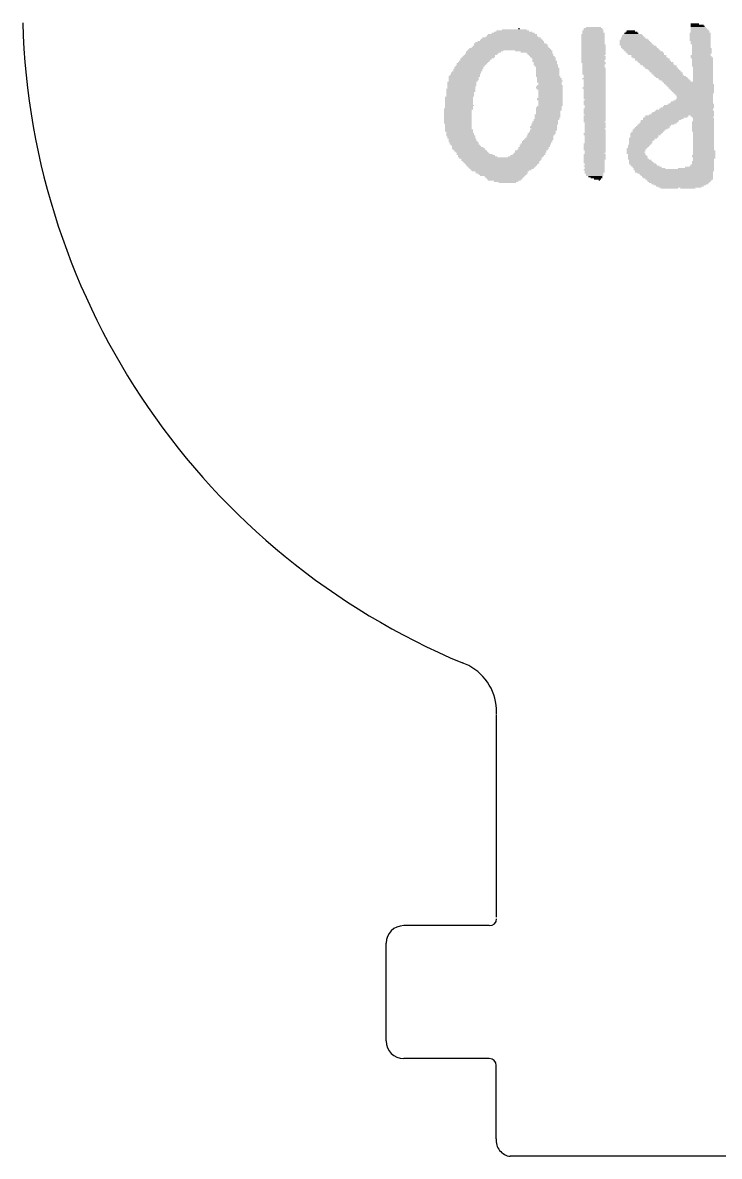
# Model space of a CAD drawing. Extents: x -26.8 to 26.8, y -41.5 to 38.1.
# Drawn here: x -26.8 to -1.48, y -41.53 to -0.33 of the extents above; entities that cross this region are included whole.
import ezdxf

# ---------------------------------------------------------------- set-up
doc = ezdxf.new("R2010")
doc.units = 0
doc.layers.add('21', color=7, linetype='CONTINUOUS')
doc.layers.add('22', color=40, linetype='CONTINUOUS')

# ---------------------------------------------------------------- blocks, each defined once
blk = doc.blocks.new('RECT')
blk.add_solid([(-0.5, -0.5), (0.5, -0.5), (-0.5, 0.5), (0.5, 0.5)])

msp = doc.modelspace()

# ---------------------------------------------------------------- linework, layer by layer
at = {"layer": '22'}
for p, q in [((-9.5758, -25.4762), (-9.5758, -25.4)), ((-9.5758, -32.8422), (-9.5758, -25.5016)), ((-9.8422, -33.147), (-12.954, -33.147)), ((-13.589, -37.338), (-13.589, -33.782)), ((-9.8425, -37.973), (-12.954, -37.973)), ((-9.5885, -40.894), (-9.5885, -38.227)), ((8.9535, -41.529), (-9.0805, -41.529))]:
    msp.add_line(p, q, dxfattribs=at)
for centre, radius, start, end in [((-0.7946, 0.4123), 26.0182, 181.6415, 247.3353), ((-11.861, -26.246), 2.8464, 63.5189, 68.5561), ((-11.4583, -25.3697), 1.8828, 359.0783, 62.5973), ((-9.8361, -32.8866), 0.2604, 268.6751, 358.601), ((-12.954, -33.782), 0.635, 90, 180), ((-12.954, -37.338), 0.635, 180, 270), ((-9.8425, -38.227), 0.254, 0, 90), ((-9.017, -40.9575), 0.575, 173.6598, 263.6598)]:
    msp.add_arc(centre, radius, start, end, dxfattribs=at)

# ---------------------------------------------------------------- block references
at = {"layer": '21', "rotation": 180}
for p, xscale, yscale in [((-2.3707, -0.381), 0.2964, 0.0422), ((-2.286, -0.4233), 0.4658, 0.0424), ((-9.017, -0.8043), 1.8202, 0.0424), ((-8.9959, -0.762), 1.778, 0.0422), ((-8.9747, -0.7197), 1.5664, 0.0424), ((-8.9746, -0.6773), 1.397, 0.0424), ((-8.9958, -0.635), 1.1854, 0.0422), ((-8.9324, -0.5927), 0.889, 0.0424), ((-8.763, -0.5503), 0.0422, 0.0424), ((-6.0748, -0.762), 0.8466, 0.0422), ((-6.0748, -0.8043), 0.8466, 0.0424), ((-6.0749, -0.635), 0.762, 0.0422), ((-6.0749, -0.6773), 0.762, 0.0424), ((-6.0537, -0.7197), 0.8044, 0.0424), ((-6.0748, -0.5503), 0.6774, 0.0424), ((-6.0537, -0.5927), 0.7196, 0.0424), ((-6.0537, -0.508), 0.5504, 0.0422), ((-4.6355, -0.8043), 0.762, 0.0424), ((-4.6355, -0.762), 0.6772, 0.0422), ((-4.6779, -0.7197), 0.508, 0.0424), ((-4.6778, -0.6773), 0.4234, 0.0424), ((-4.699, -0.635), 0.2962, 0.0422), ((-2.1801, -0.7197), 0.762, 0.0424), ((-2.1801, -0.762), 0.762, 0.0422), ((-2.1801, -0.8043), 0.762, 0.0424), ((-2.2649, -0.4657), 0.508, 0.0424), ((-2.2437, -0.508), 0.5504, 0.0422), ((-2.2225, -0.5503), 0.5928, 0.0424), ((-2.2014, -0.5927), 0.635, 0.0424), ((-2.1802, -0.635), 0.6774, 0.0422), ((-2.1802, -0.6773), 0.6774, 0.0424), ((-9.0805, -1.2277), 2.794, 0.0424), ((-9.0805, -1.1853), 2.7092, 0.0424), ((-9.0805, -1.1007), 2.6248, 0.0424), ((-9.0594, -1.143), 2.667, 0.0422), ((-9.1017, -1.0583), 2.4976, 0.0424), ((-9.0594, -1.016), 2.413, 0.0422), ((-9.0381, -0.9737), 2.286, 0.0424), ((-9.0382, -0.9313), 2.2014, 0.0424), ((-9.0382, -0.889), 2.1166, 0.0422), ((-9.017, -0.8467), 1.905, 0.0424), ((-6.0748, -0.8467), 0.8466, 0.0424), ((-6.0748, -0.889), 0.8466, 0.0422), ((-6.0748, -0.9313), 0.8466, 0.0424), ((-6.0748, -0.9737), 0.8466, 0.0424), ((-6.0748, -1.016), 0.8466, 0.0422), ((-6.0748, -1.0583), 0.8466, 0.0424), ((-6.0748, -1.1007), 0.8466, 0.0424), ((-6.0536, -1.143), 0.889, 0.0422), ((-6.0536, -1.1853), 0.889, 0.0424), ((-6.0536, -1.2277), 0.889, 0.0424), ((-4.572, -0.9737), 1.0582, 0.0424), ((-4.5508, -1.016), 1.1006, 0.0422), ((-4.5296, -1.0583), 1.143, 0.0424), ((-4.5085, -1.1007), 1.1852, 0.0424), ((-4.4873, -1.143), 1.2276, 0.0422), ((-4.6144, -0.889), 0.889, 0.0422), ((-4.572, -0.9313), 0.9738, 0.0424), ((-4.4239, -1.1853), 1.27, 0.0424), ((-4.4027, -1.2277), 1.3124, 0.0424), ((-4.6143, -0.8467), 0.8044, 0.0424), ((-2.1801, -0.8467), 0.762, 0.0424), ((-2.1801, -0.889), 0.762, 0.0422), ((-2.1801, -0.9313), 0.762, 0.0424), ((-2.1801, -0.9737), 0.762, 0.0424), ((-2.159, -1.016), 0.7198, 0.0422), ((-2.159, -1.0583), 0.7198, 0.0424), ((-2.159, -1.1007), 0.7198, 0.0424), ((-2.1378, -1.143), 0.6774, 0.0422), ((-2.1378, -1.1853), 0.6774, 0.0424), ((-2.1378, -1.2277), 0.6774, 0.0424), ((-10.3294, -1.651), 1.143, 0.0422), ((-10.2658, -1.6087), 1.1854, 0.0424), ((-10.2235, -1.5663), 1.1852, 0.0424), ((-10.2024, -1.524), 1.143, 0.0422), ((-10.1388, -1.4817), 1.1854, 0.0424), ((-10.0541, -1.397), 1.27, 0.0422), ((-10.0965, -1.4393), 1.1852, 0.0424), ((-9.9907, -1.3547), 1.3124, 0.0424), ((-9.1017, -1.3123), 3.0056, 0.0424), ((-9.1016, -1.27), 2.921, 0.0422), ((-8.2338, -1.3547), 1.3546, 0.0424), ((-8.128, -1.397), 1.143, 0.0422), ((-8.0222, -1.4393), 0.9314, 0.0424), ((-7.9798, -1.4817), 0.9314, 0.0424), ((-7.9586, -1.524), 0.889, 0.0422), ((-7.9164, -1.5663), 0.889, 0.0424), ((-7.874, -1.6087), 0.889, 0.0424), ((-7.8528, -1.651), 0.8466, 0.0422), ((-6.0536, -1.27), 0.889, 0.0422), ((-6.0536, -1.3123), 0.889, 0.0424), ((-6.0536, -1.3547), 0.889, 0.0424), ((-6.0536, -1.397), 0.889, 0.0422), ((-6.0536, -1.4393), 0.889, 0.0424), ((-6.0536, -1.4817), 0.889, 0.0424), ((-6.0748, -1.524), 0.8466, 0.0422), ((-6.0536, -1.5663), 0.889, 0.0424), ((-6.0536, -1.6087), 0.889, 0.0424), ((-6.0536, -1.651), 0.889, 0.0422), ((-4.3603, -1.27), 1.3124, 0.0422), ((-4.318, -1.3123), 1.3122, 0.0424), ((-4.2757, -1.3547), 1.3124, 0.0424), ((-4.2122, -1.397), 1.3546, 0.0422), ((-4.1698, -1.4393), 1.3546, 0.0424), ((-4.1487, -1.4817), 1.3124, 0.0424), ((-4.0429, -1.524), 1.27, 0.0422), ((-4.0429, -1.5663), 1.27, 0.0424), ((-4.0005, -1.6087), 1.27, 0.0424), ((-3.9159, -1.651), 1.27, 0.0422), ((-2.159, -1.524), 0.7198, 0.0422), ((-2.1379, -1.5663), 0.762, 0.0424), ((-2.1167, -1.6087), 0.8044, 0.0424), ((-2.1167, -1.27), 0.7196, 0.0422), ((-2.1167, -1.3123), 0.7196, 0.0424), ((-2.1167, -1.3547), 0.7196, 0.0424), ((-2.1167, -1.397), 0.7196, 0.0422), ((-2.1167, -1.4393), 0.7196, 0.0424), ((-2.1378, -1.4817), 0.6774, 0.0424), ((-2.0955, -1.651), 0.762, 0.0422), ((-10.6257, -2.032), 1.0584, 0.0422), ((-10.6257, -2.0743), 1.0584, 0.0424), ((-10.5833, -1.9473), 1.0584, 0.0424), ((-10.5833, -1.9897), 1.0584, 0.0424), ((-10.541, -1.905), 1.0582, 0.0422), ((-10.4775, -1.8203), 1.1008, 0.0424), ((-10.4987, -1.8627), 1.0584, 0.0424), ((-10.4352, -1.778), 1.1006, 0.0422), ((-10.3928, -1.7357), 1.1006, 0.0424), ((-10.3505, -1.6933), 1.1008, 0.0424), ((-7.8528, -1.6933), 0.8466, 0.0424), ((-7.8316, -1.7357), 0.889, 0.0424), ((-7.8105, -1.778), 0.8468, 0.0422), ((-7.8105, -1.8203), 0.8468, 0.0424), ((-7.7894, -1.8627), 0.889, 0.0424), ((-7.7682, -1.905), 0.8466, 0.0422), ((-7.747, -1.9473), 0.8042, 0.0424), ((-7.7258, -1.9897), 0.8466, 0.0424), ((-7.7258, -2.032), 0.8466, 0.0422), ((-7.7258, -2.0743), 0.8466, 0.0424), ((-6.0748, -1.6933), 0.8466, 0.0424), ((-6.0748, -1.7357), 0.8466, 0.0424), ((-6.0536, -1.778), 0.889, 0.0422), ((-6.0325, -1.8203), 0.8468, 0.0424), ((-6.0537, -1.8627), 0.8044, 0.0424), ((-6.0537, -1.905), 0.8044, 0.0422), ((-6.0537, -1.9473), 0.8044, 0.0424), ((-6.0325, -1.9897), 0.8468, 0.0424), ((-6.0325, -2.032), 0.8468, 0.0422), ((-6.0325, -2.0743), 0.8468, 0.0424), ((-3.9159, -1.6933), 1.27, 0.0424), ((-3.8523, -1.7357), 1.2276, 0.0424), ((-3.7889, -1.778), 1.27, 0.0422), ((-3.7677, -1.8203), 1.2276, 0.0424), ((-3.7253, -1.8627), 1.2276, 0.0424), ((-3.6407, -1.905), 1.2276, 0.0422), ((-3.6195, -1.9473), 1.1852, 0.0424), ((-3.5772, -1.9897), 1.1854, 0.0424), ((-3.5136, -2.032), 1.143, 0.0422), ((-3.4714, -2.0743), 1.143, 0.0424), ((-2.0955, -1.6933), 0.762, 0.0424), ((-2.0955, -1.7357), 0.762, 0.0424), ((-2.0955, -1.778), 0.762, 0.0422), ((-2.0955, -1.8203), 0.762, 0.0424), ((-2.0955, -1.8627), 0.762, 0.0424), ((-2.0955, -1.905), 0.762, 0.0422), ((-2.0743, -1.9473), 0.7196, 0.0424), ((-2.0743, -1.9897), 0.7196, 0.0424), ((-2.0743, -2.032), 0.7196, 0.0422), ((-2.0743, -2.0743), 0.7196, 0.0424), ((-10.7526, -2.286), 1.143, 0.0422), ((-10.7738, -2.3283), 1.1006, 0.0424), ((-10.7738, -2.3707), 1.1006, 0.0424), ((-10.7738, -2.413), 1.1006, 0.0422), ((-10.795, -2.4553), 1.0582, 0.0424), ((-10.7315, -2.2437), 1.1008, 0.0424), ((-10.6892, -2.159), 1.1006, 0.0422), ((-10.7103, -2.2013), 1.0584, 0.0424), ((-10.668, -2.1167), 1.0582, 0.0424), ((-7.7258, -2.1167), 0.8466, 0.0424), ((-7.7258, -2.159), 0.8466, 0.0422), ((-7.7258, -2.2013), 0.8466, 0.0424), ((-7.7258, -2.2437), 0.8466, 0.0424), ((-7.7046, -2.286), 0.889, 0.0422), ((-7.6835, -2.3283), 0.8468, 0.0424), ((-7.6624, -2.3707), 0.889, 0.0424), ((-7.6624, -2.413), 0.889, 0.0422), ((-7.6412, -2.4553), 0.9314, 0.0424), ((-6.0325, -2.1167), 0.8468, 0.0424), ((-6.0325, -2.159), 0.8468, 0.0422), ((-6.0325, -2.2013), 0.8468, 0.0424), ((-6.0325, -2.3707), 0.8468, 0.0424), ((-6.0113, -2.2437), 0.8044, 0.0424), ((-6.0113, -2.286), 0.8044, 0.0422), ((-6.0113, -2.3283), 0.8044, 0.0424), ((-6.0113, -2.413), 0.8044, 0.0422), ((-6.0113, -2.4553), 0.8044, 0.0424), ((-3.429, -2.1167), 1.143, 0.0424), ((-3.3866, -2.159), 1.143, 0.0422), ((-3.3655, -2.2013), 1.1008, 0.0424), ((-3.3232, -2.2437), 1.1006, 0.0424), ((-3.2596, -2.286), 1.143, 0.0422), ((-3.2174, -2.3283), 1.143, 0.0424), ((-3.1538, -2.3707), 1.1006, 0.0424), ((-3.1115, -2.413), 1.1008, 0.0422), ((-3.048, -2.4553), 1.0582, 0.0424), ((-2.0743, -2.1167), 0.7196, 0.0424), ((-2.0743, -2.159), 0.7196, 0.0422), ((-2.0743, -2.2013), 0.7196, 0.0424), ((-2.0743, -2.2437), 0.7196, 0.0424), ((-2.0743, -2.286), 0.7196, 0.0422), ((-2.0743, -2.3283), 0.7196, 0.0424), ((-2.0743, -2.3707), 0.7196, 0.0424), ((-2.0743, -2.413), 0.7196, 0.0422), ((-2.0743, -2.4553), 0.7196, 0.0424), ((-10.8797, -2.7517), 1.0584, 0.0424), ((-10.8797, -2.794), 1.0584, 0.0422), ((-10.8797, -2.8363), 1.0584, 0.0424), ((-10.9009, -2.8787), 1.016, 0.0424), ((-10.8373, -2.4977), 1.0584, 0.0424), ((-10.8373, -2.54), 1.0584, 0.0422), ((-10.8373, -2.5823), 1.0584, 0.0424), ((-10.8373, -2.6247), 1.0584, 0.0424), ((-10.8585, -2.667), 1.016, 0.0422), ((-10.8585, -2.7093), 1.016, 0.0424), ((-7.6623, -2.667), 0.9736, 0.0422), ((-7.6623, -2.7093), 0.9736, 0.0424), ((-7.6624, -2.4977), 0.889, 0.0424), ((-7.6412, -2.6247), 0.9314, 0.0424), ((-7.6412, -2.7517), 0.9314, 0.0424), ((-7.6412, -2.54), 0.8466, 0.0422), ((-7.6412, -2.5823), 0.8466, 0.0424), ((-7.62, -2.794), 0.889, 0.0422), ((-7.62, -2.8363), 0.889, 0.0424), ((-7.62, -2.8787), 0.889, 0.0424), ((-6.0325, -2.7093), 0.8468, 0.0424), ((-6.0113, -2.4977), 0.8044, 0.0424), ((-6.0113, -2.54), 0.8044, 0.0422), ((-6.0113, -2.5823), 0.8044, 0.0424), ((-6.0113, -2.6247), 0.8044, 0.0424), ((-6.0113, -2.667), 0.8044, 0.0422), ((-6.0113, -2.7517), 0.8044, 0.0424), ((-6.0113, -2.794), 0.8044, 0.0422), ((-6.0113, -2.8363), 0.8044, 0.0424), ((-6.0113, -2.8787), 0.8044, 0.0424), ((-2.6247, -2.4977), 1.8204, 0.0424), ((-2.6035, -2.54), 1.778, 0.0422), ((-2.5611, -2.5823), 1.778, 0.0424), ((-2.54, -2.6247), 1.7358, 0.0424), ((-2.5188, -2.667), 1.6934, 0.0422), ((-2.4976, -2.7093), 1.651, 0.0424), ((-2.4765, -2.7517), 1.6088, 0.0424), ((-2.4553, -2.794), 1.5664, 0.0422), ((-2.4341, -2.8363), 1.524, 0.0424), ((-2.413, -2.8787), 1.4818, 0.0424), ((-10.9431, -3.048), 1.016, 0.0422), ((-10.9431, -3.0903), 1.016, 0.0424), ((-10.9431, -3.1327), 1.016, 0.0424), ((-10.9431, -3.175), 1.016, 0.0422), ((-10.9431, -3.2173), 1.016, 0.0424), ((-10.9431, -3.2597), 1.016, 0.0424), ((-10.9431, -3.302), 1.016, 0.0422), ((-10.9009, -2.921), 1.016, 0.0422), ((-10.9009, -2.9633), 1.016, 0.0424), ((-10.9009, -3.0057), 1.016, 0.0424), ((-7.6412, -3.0903), 0.9314, 0.0424), ((-7.6412, -3.1327), 0.9314, 0.0424), ((-7.62, -2.921), 0.889, 0.0422), ((-7.62, -2.9633), 0.889, 0.0424), ((-7.62, -3.0057), 0.889, 0.0424), ((-7.62, -3.048), 0.889, 0.0422), ((-7.62, -3.175), 0.889, 0.0422), ((-7.62, -3.2173), 0.889, 0.0424), ((-7.62, -3.2597), 0.889, 0.0424), ((-7.62, -3.302), 0.889, 0.0422), ((-6.0113, -2.921), 0.8044, 0.0422), ((-6.0113, -2.9633), 0.8044, 0.0424), ((-6.0113, -3.0057), 0.8044, 0.0424), ((-6.0113, -3.048), 0.8044, 0.0422), ((-6.0113, -3.0903), 0.8044, 0.0424), ((-6.0113, -3.175), 0.8044, 0.0422), ((-6.0113, -3.2173), 0.8044, 0.0424), ((-6.0113, -3.2597), 0.8044, 0.0424), ((-6.0113, -3.302), 0.8044, 0.0422), ((-5.9901, -3.1327), 0.762, 0.0424), ((-2.5188, -3.302), 1.6934, 0.0422), ((-2.4977, -3.2597), 1.5664, 0.0424), ((-2.4765, -3.2173), 1.524, 0.0424), ((-2.4342, -3.175), 1.4394, 0.0422), ((-2.413, -2.921), 1.397, 0.0422), ((-2.3918, -2.9633), 1.3546, 0.0424), ((-2.3918, -3.1327), 1.3546, 0.0424), ((-2.3707, -3.0057), 1.3124, 0.0424), ((-2.3707, -3.048), 1.3124, 0.0422), ((-2.3707, -3.0903), 1.3124, 0.0424), ((-10.9643, -3.4713), 1.0584, 0.0424), ((-10.9855, -3.5137), 1.016, 0.0424), ((-10.9855, -3.556), 1.016, 0.0422), ((-10.9855, -3.5983), 1.016, 0.0424), ((-10.9855, -3.6407), 1.016, 0.0424), ((-10.9855, -3.683), 1.016, 0.0422), ((-10.9855, -3.7253), 1.016, 0.0424), ((-10.922, -3.3443), 1.0582, 0.0424), ((-10.9431, -3.3867), 1.016, 0.0424), ((-10.9431, -3.429), 1.016, 0.0422), ((-7.7258, -3.683), 0.9314, 0.0422), ((-7.7258, -3.7253), 0.9314, 0.0424), ((-7.6835, -3.429), 0.9312, 0.0422), ((-7.6835, -3.4713), 0.9312, 0.0424), ((-7.6835, -3.5137), 0.9312, 0.0424), ((-7.7046, -3.556), 0.889, 0.0422), ((-7.7046, -3.5983), 0.889, 0.0424), ((-7.7046, -3.6407), 0.889, 0.0424), ((-7.6624, -3.3867), 0.889, 0.0424), ((-7.62, -3.3443), 0.889, 0.0424), ((-6.0113, -3.4713), 0.8044, 0.0424), ((-6.0113, -3.5137), 0.8044, 0.0424), ((-6.0113, -3.556), 0.8044, 0.0422), ((-6.0113, -3.5983), 0.8044, 0.0424), ((-6.0113, -3.6407), 0.8044, 0.0424), ((-6.0113, -3.7253), 0.8044, 0.0424), ((-5.9901, -3.3443), 0.762, 0.0424), ((-5.9901, -3.3867), 0.762, 0.0424), ((-5.9901, -3.429), 0.762, 0.0422), ((-5.9901, -3.683), 0.762, 0.0422), ((-3.3867, -3.7253), 1.5664, 0.0424), ((-2.8575, -3.683), 2.3708, 0.0422), ((-2.8151, -3.6407), 2.286, 0.0424), ((-2.794, -3.5983), 2.2438, 0.0424), ((-2.7516, -3.556), 2.159, 0.0422), ((-2.7517, -3.5137), 2.0744, 0.0424), ((-2.6882, -3.4713), 1.9474, 0.0424), ((-2.6458, -3.429), 1.9474, 0.0422), ((-2.6035, -3.3867), 1.8628, 0.0424), ((-2.5823, -3.3443), 1.8204, 0.0424), ((-2.0955, -3.7253), 0.8468, 0.0424), ((-10.9855, -3.7677), 1.016, 0.0424), ((-10.9855, -3.81), 1.016, 0.0422), ((-10.9855, -3.8523), 1.016, 0.0424), ((-10.9855, -3.8947), 1.016, 0.0424), ((-10.9855, -3.937), 1.016, 0.0422), ((-10.9855, -3.9793), 1.016, 0.0424), ((-10.9643, -4.0217), 0.9736, 0.0424), ((-10.9643, -4.064), 0.9736, 0.0422), ((-10.9643, -4.1063), 0.9736, 0.0424), ((-7.874, -4.1063), 0.9738, 0.0424), ((-7.8317, -4.0217), 0.9736, 0.0424), ((-7.8528, -4.064), 0.9314, 0.0422), ((-7.8105, -3.937), 0.9312, 0.0422), ((-7.8105, -3.9793), 0.9312, 0.0424), ((-7.7682, -3.8523), 0.9314, 0.0424), ((-7.7894, -3.8947), 0.889, 0.0424), ((-7.7258, -3.7677), 0.9314, 0.0424), ((-7.747, -3.81), 0.889, 0.0422), ((-6.0113, -3.7677), 0.8044, 0.0424), ((-6.0113, -3.81), 0.8044, 0.0422), ((-6.0113, -3.8523), 0.8044, 0.0424), ((-6.0113, -3.8947), 0.8044, 0.0424), ((-6.0325, -3.937), 0.762, 0.0422), ((-5.9901, -3.9793), 0.762, 0.0424), ((-5.9901, -4.0217), 0.762, 0.0424), ((-5.9901, -4.064), 0.762, 0.0422), ((-5.9901, -4.1063), 0.762, 0.0424), ((-3.8947, -4.1063), 1.2276, 0.0424), ((-3.8523, -4.064), 1.2276, 0.0422), ((-3.7677, -4.0217), 1.3124, 0.0424), ((-3.7042, -3.9793), 1.3546, 0.0424), ((-3.6406, -3.8947), 1.397, 0.0424), ((-3.6618, -3.937), 1.3546, 0.0422), ((-3.5137, -3.81), 1.4816, 0.0422), ((-3.556, -3.8523), 1.397, 0.0424), ((-3.429, -3.7677), 1.5662, 0.0424), ((-2.0955, -3.7677), 0.762, 0.0424), ((-2.0743, -3.937), 0.8044, 0.0422), ((-2.0743, -3.9793), 0.8044, 0.0424), ((-2.0743, -4.0217), 0.8044, 0.0424), ((-2.0743, -4.064), 0.8044, 0.0422), ((-2.0743, -4.1063), 0.8044, 0.0424), ((-2.0531, -3.81), 0.762, 0.0422), ((-2.0531, -3.8523), 0.762, 0.0424), ((-2.0531, -3.8947), 0.762, 0.0424), ((-10.9643, -4.1487), 0.9736, 0.0424), ((-10.9643, -4.191), 0.9736, 0.0422), ((-10.9431, -4.2333), 1.016, 0.0424), ((-10.9431, -4.2757), 1.016, 0.0424), ((-10.922, -4.318), 0.9738, 0.0422), ((-10.9009, -4.3603), 1.016, 0.0424), ((-10.9009, -4.4027), 1.016, 0.0424), ((-10.8797, -4.445), 1.0584, 0.0422), ((-10.8585, -4.4873), 1.016, 0.0424), ((-10.8585, -4.5297), 1.016, 0.0424), ((-8.0221, -4.5297), 1.016, 0.0424), ((-8.001, -4.445), 0.9738, 0.0422), ((-8.001, -4.4873), 0.9738, 0.0424), ((-7.9375, -4.3603), 1.016, 0.0424), ((-7.9587, -4.4027), 0.9736, 0.0424), ((-7.9163, -4.318), 0.9736, 0.0422), ((-7.874, -4.1487), 0.9738, 0.0424), ((-7.874, -4.2333), 0.9738, 0.0424), ((-7.8952, -4.2757), 0.9314, 0.0424), ((-7.8528, -4.191), 0.9314, 0.0422), ((-6.0113, -4.3603), 0.8044, 0.0424), ((-6.0113, -4.4027), 0.8044, 0.0424), ((-5.9901, -4.1487), 0.762, 0.0424), ((-6.0113, -4.191), 0.7196, 0.0422), ((-5.9901, -4.2333), 0.762, 0.0424), ((-5.9901, -4.2757), 0.762, 0.0424), ((-5.9901, -4.318), 0.762, 0.0422), ((-5.9901, -4.445), 0.762, 0.0422), ((-5.9901, -4.4873), 0.762, 0.0424), ((-5.9901, -4.5297), 0.762, 0.0424), ((-4.2545, -4.5297), 1.016, 0.0424), ((-4.1486, -4.3603), 1.143, 0.0424), ((-4.1698, -4.4027), 1.1006, 0.0424), ((-4.2121, -4.445), 1.016, 0.0422), ((-4.2121, -4.4873), 1.016, 0.0424), ((-4.1064, -4.318), 1.143, 0.0422), ((-4.0428, -4.2333), 1.1854, 0.0424), ((-4.064, -4.2757), 1.143, 0.0424), ((-3.9793, -4.191), 1.2276, 0.0422), ((-3.9159, -4.1487), 1.27, 0.0424), ((-2.0743, -4.1487), 0.8044, 0.0424), ((-2.0743, -4.191), 0.8044, 0.0422), ((-2.0743, -4.2333), 0.8044, 0.0424), ((-2.0743, -4.2757), 0.8044, 0.0424), ((-2.0531, -4.318), 0.762, 0.0422), ((-2.0531, -4.3603), 0.762, 0.0424), ((-2.0531, -4.4027), 0.762, 0.0424), ((-2.0531, -4.445), 0.762, 0.0422), ((-2.0531, -4.4873), 0.762, 0.0424), ((-2.0531, -4.5297), 0.762, 0.0424), ((-10.8161, -4.572), 1.016, 0.0422), ((-10.8161, -4.6143), 1.016, 0.0424), ((-10.795, -4.6567), 1.0582, 0.0424), ((-10.7527, -4.699), 1.0584, 0.0422), ((-10.7527, -4.7413), 1.0584, 0.0424), ((-10.7103, -4.7837), 1.0584, 0.0424), ((-10.668, -4.826), 1.0582, 0.0422), ((-10.6256, -4.8683), 1.143, 0.0424), ((-10.6045, -4.9107), 1.1852, 0.0424), ((-10.5622, -4.953), 1.1854, 0.0422), ((-8.2762, -4.953), 1.1006, 0.0422), ((-8.2338, -4.8683), 1.1006, 0.0424), ((-8.2338, -4.9107), 1.1006, 0.0424), ((-8.1915, -4.7837), 1.1008, 0.0424), ((-8.1915, -4.826), 1.1008, 0.0422), ((-8.1492, -4.7413), 1.1006, 0.0424), ((-8.1068, -4.6567), 1.1006, 0.0424), ((-8.128, -4.699), 1.0582, 0.0422), ((-8.0857, -4.6143), 1.0584, 0.0424), ((-8.0433, -4.572), 1.0584, 0.0422), ((-6.0113, -4.7413), 0.8044, 0.0424), ((-6.0113, -4.7837), 0.8044, 0.0424), ((-6.0113, -4.826), 0.8044, 0.0422), ((-6.0113, -4.8683), 0.8044, 0.0424), ((-6.0113, -4.9107), 0.8044, 0.0424), ((-6.0113, -4.953), 0.8044, 0.0422), ((-5.9901, -4.572), 0.762, 0.0422), ((-5.9901, -4.6143), 0.762, 0.0424), ((-5.9901, -4.6567), 0.762, 0.0424), ((-5.9901, -4.699), 0.762, 0.0422), ((-4.4873, -4.9107), 0.7196, 0.0424), ((-4.5085, -4.953), 0.6772, 0.0422), ((-4.4027, -4.7837), 0.8044, 0.0424), ((-4.4239, -4.826), 0.762, 0.0422), ((-4.445, -4.8683), 0.7198, 0.0424), ((-4.2968, -4.572), 0.9314, 0.0422), ((-4.318, -4.6143), 0.889, 0.0424), ((-4.3392, -4.6567), 0.8466, 0.0424), ((-4.3392, -4.699), 0.8466, 0.0422), ((-4.3603, -4.7413), 0.8044, 0.0424), ((-2.0531, -4.572), 0.762, 0.0422), ((-2.0531, -4.6143), 0.762, 0.0424), ((-2.0531, -4.6567), 0.762, 0.0424), ((-2.0531, -4.699), 0.762, 0.0422), ((-2.0531, -4.7413), 0.762, 0.0424), ((-2.0531, -4.7837), 0.762, 0.0424), ((-2.0531, -4.826), 0.762, 0.0422), ((-2.0531, -4.8683), 0.762, 0.0424), ((-2.0531, -4.9107), 0.762, 0.0424), ((-2.0531, -4.953), 0.762, 0.0422), ((-10.5198, -4.9953), 1.1854, 0.0424), ((-10.4775, -5.0377), 1.1852, 0.0424), ((-10.4352, -5.08), 1.1854, 0.0422), ((-10.3717, -5.1223), 1.3124, 0.0424), ((-10.3082, -5.1647), 1.3546, 0.0424), ((-10.2658, -5.207), 1.4394, 0.0422), ((-9.4403, -5.2493), 3.0056, 0.0424), ((-9.398, -5.2917), 2.921, 0.0424), ((-9.4192, -5.334), 2.8786, 0.0422), ((-9.4191, -5.3763), 2.794, 0.0424), ((-8.5301, -5.207), 1.27, 0.0422), ((-8.4667, -5.1647), 1.2276, 0.0424), ((-8.4032, -5.1223), 1.1854, 0.0424), ((-8.382, -5.08), 1.143, 0.0422), ((-8.3396, -4.9953), 1.143, 0.0424), ((-8.3396, -5.0377), 1.143, 0.0424), ((-6.0113, -5.1223), 0.8044, 0.0424), ((-6.0113, -5.1647), 0.8044, 0.0424), ((-6.0113, -5.207), 0.8044, 0.0422), ((-6.0113, -5.2493), 0.8044, 0.0424), ((-6.0113, -5.2917), 0.8044, 0.0424), ((-6.0325, -5.334), 0.762, 0.0422), ((-6.0325, -5.3763), 0.762, 0.0424), ((-5.9901, -4.9953), 0.762, 0.0424), ((-5.9901, -5.0377), 0.762, 0.0424), ((-6.0113, -5.08), 0.7196, 0.0422), ((-4.5085, -4.9953), 0.6772, 0.0424), ((-4.5296, -5.0377), 0.635, 0.0424), ((-4.5085, -5.08), 0.6772, 0.0422), ((-4.4874, -5.1223), 0.635, 0.0424), ((-4.4662, -5.1647), 0.6774, 0.0424), ((-4.445, -5.207), 0.7198, 0.0422), ((-4.445, -5.2493), 0.7198, 0.0424), ((-4.4239, -5.2917), 0.762, 0.0424), ((-4.3603, -5.334), 0.8044, 0.0422), ((-4.3392, -5.3763), 0.8466, 0.0424), ((-2.0532, -5.1647), 0.8466, 0.0424), ((-2.0532, -5.207), 0.8466, 0.0422), ((-2.0743, -5.3763), 0.8044, 0.0424), ((-2.032, -4.9953), 0.8042, 0.0424), ((-2.032, -5.0377), 0.8042, 0.0424), ((-2.032, -5.08), 0.8042, 0.0422), ((-2.032, -5.1223), 0.8042, 0.0424), ((-2.032, -5.2493), 0.8042, 0.0424), ((-2.0531, -5.2917), 0.762, 0.0424), ((-2.0531, -5.334), 0.762, 0.0422), ((-9.398, -5.4187), 2.7518, 0.0424), ((-9.398, -5.461), 2.667, 0.0422), ((-9.398, -5.5033), 2.5822, 0.0424), ((-9.398, -5.5457), 2.4978, 0.0424), ((-9.398, -5.588), 2.413, 0.0422), ((-9.398, -5.6303), 2.3282, 0.0424), ((-9.4192, -5.6727), 2.2014, 0.0424), ((-9.4403, -5.715), 2.0744, 0.0422), ((-9.398, -5.7573), 1.905, 0.0424), ((-6.0325, -5.4187), 0.762, 0.0424), ((-6.0325, -5.5457), 0.762, 0.0424), ((-6.0325, -5.6727), 0.762, 0.0424), ((-6.0113, -5.461), 0.7196, 0.0422), ((-6.0113, -5.5033), 0.7196, 0.0424), ((-6.0113, -5.588), 0.7196, 0.0422), ((-6.0113, -5.6303), 0.7196, 0.0424), ((-6.0113, -5.715), 0.7196, 0.0422), ((-6.0113, -5.7573), 0.7196, 0.0424), ((-4.318, -5.4187), 0.889, 0.0424), ((-4.2757, -5.461), 0.9736, 0.0422), ((-4.2333, -5.5033), 0.9736, 0.0424), ((-4.1699, -5.5457), 1.016, 0.0424), ((-4.1063, -5.588), 1.0584, 0.0422), ((-4.0216, -5.6303), 1.143, 0.0424), ((-3.1326, -5.6727), 2.921, 0.0424), ((-3.1115, -5.715), 2.8788, 0.0422), ((-3.1327, -5.7573), 2.8364, 0.0424), ((-2.3283, -5.6303), 1.3124, 0.0424), ((-2.2013, -5.588), 1.0584, 0.0422), ((-2.1166, -5.5457), 0.889, 0.0424), ((-2.0955, -5.5033), 0.8468, 0.0424), ((-2.0743, -5.4187), 0.8044, 0.0424), ((-2.0743, -5.461), 0.8044, 0.0422), ((-9.3768, -5.7997), 1.8626, 0.0424), ((-9.3557, -5.842), 1.7356, 0.0422), ((-9.3556, -5.8843), 1.651, 0.0424), ((-9.2922, -5.9267), 1.4394, 0.0424), ((-9.2922, -5.969), 1.3546, 0.0422), ((-9.2921, -6.0113), 1.27, 0.0424), ((-9.2922, -6.0537), 1.1854, 0.0424), ((-9.2286, -6.096), 0.889, 0.0422), ((-9.1864, -6.1383), 0.635, 0.0424), ((-6.0325, -5.7997), 0.6772, 0.0424), ((-6.0114, -5.842), 0.635, 0.0422), ((-6.0114, -5.8843), 0.635, 0.0424), ((-5.9901, -5.9267), 0.508, 0.0424), ((-5.9478, -5.969), 0.4234, 0.0422), ((-5.9055, -6.0113), 0.254, 0.0424), ((-5.842, -6.0537), 0.0422, 0.0424), ((-3.0903, -5.7997), 2.7516, 0.0424), ((-3.048, -5.842), 2.667, 0.0422), ((-3.0268, -5.8843), 2.6246, 0.0424), ((-3.0057, -5.9267), 2.5824, 0.0424), ((-2.9845, -5.969), 2.54, 0.0422), ((-2.9422, -6.0113), 2.4554, 0.0424), ((-2.9422, -6.0537), 2.3706, 0.0424), ((-2.9421, -6.096), 2.286, 0.0422), ((-2.9422, -6.1383), 2.2014, 0.0424), ((-2.921, -6.1807), 2.0742, 0.0424), ((-2.921, -6.223), 1.905, 0.0422), ((-2.921, -6.2653), 1.7358, 0.0424), ((-2.921, -6.3077), 1.5662, 0.0424), ((-3.302, -6.35), 0.635, 0.0422), ((-2.6247, -6.35), 0.5504, 0.0422)]:
    msp.add_blockref('RECT', p, dxfattribs=dict(at, xscale=xscale, yscale=yscale))

doc.saveas('drawing.dxf')
